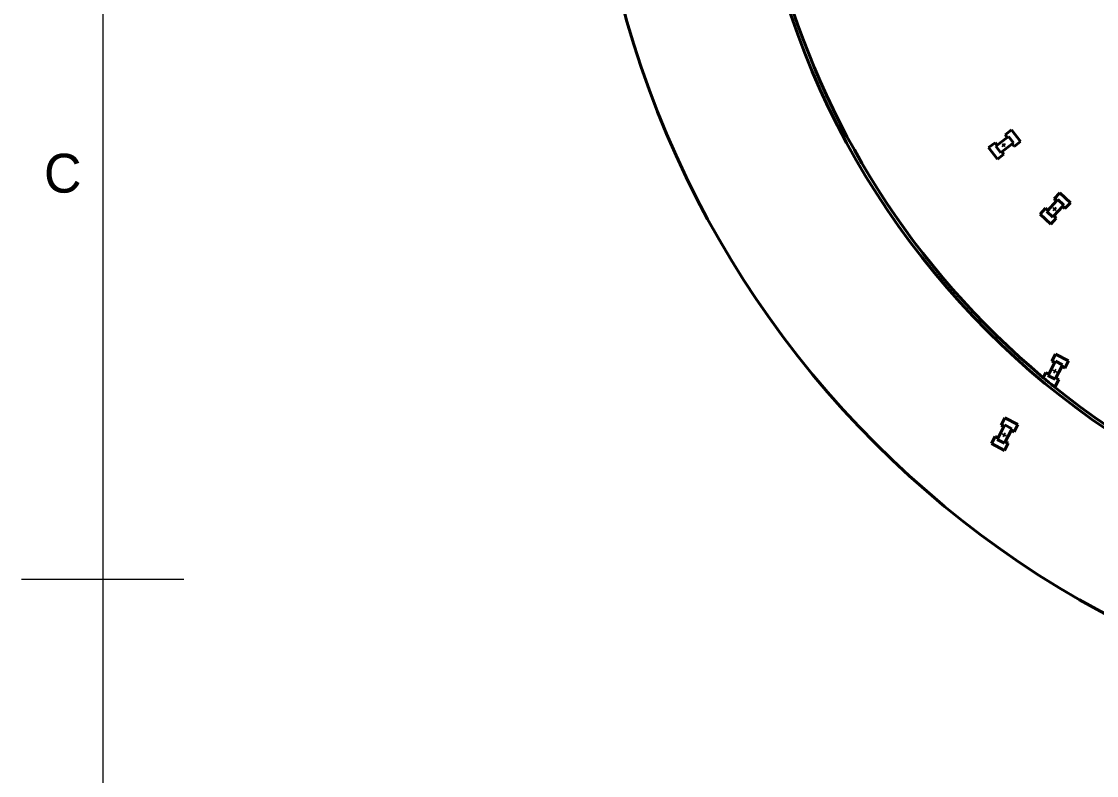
# Model space of a CAD drawing. Header units: millimetres. Extents: x 15 to 205, y 5 to 292.
# Drawn here: x 15 to 81.2, y 136.4 to 182.9 of the extents above; entities that cross this region are included whole.
import ezdxf

# ---------------------------------------------------------------- set-up
doc = ezdxf.new("R2010")
doc.units = ezdxf.units.MM
doc.layers.add('Border', color=7, linetype='Continuous')
doc.layers.add('Geometries', color=7, linetype='Continuous')
doc.styles.add('Shapr0', font='txt', dxfattribs={"height": 2.3925})

msp = doc.modelspace()

# ---------------------------------------------------------------- linework, layer by layer
at = {"layer": 'Border', "linetype": 'Continuous', "lineweight": 15}
for p, q in [((20, 287), (20, 10)), ((25, 148.5), (15, 148.5))]:
    msp.add_line(p, q, dxfattribs=at)
at = {"layer": 'Geometries', "linetype": 'Continuous', "lineweight": 40}
for p, q in [((75.96, 176.178), (75.563, 175.874)), ((76.508, 175.464), (75.96, 176.178)), ((74.939, 175.395), (74.542, 175.09)), ((75.061, 175.236), (74.939, 175.395)), ((75.061, 175.236), (75.685, 175.715)), ((75.563, 175.874), (75.685, 175.715)), ((75.685, 175.715), (75.775, 175.784)), ((75.775, 175.784), (76.079, 175.387)), ((76.111, 175.16), (76.508, 175.464)), ((74.542, 175.09), (75.09, 174.376)), ((74.981, 175.175), (75.061, 175.236)), ((75.286, 174.778), (74.981, 175.175)), ((75.365, 174.839), (75.286, 174.778)), ((75.989, 175.318), (75.365, 174.839)), ((75.487, 174.681), (75.365, 174.839)), ((75.407, 175.253), (75.486, 175.314)), ((75.468, 175.174), (75.407, 175.253)), ((75.547, 175.235), (75.468, 175.174)), ((75.486, 175.314), (75.547, 175.235)), ((76.079, 175.387), (75.989, 175.318)), ((75.989, 175.318), (76.111, 175.16)), ((75.09, 174.376), (75.487, 174.681)), ((78.917, 172.31), (78.579, 171.941)), ((79.58, 171.702), (78.917, 172.31)), ((78.195, 171.226), (78.726, 171.806)), ((79.095, 171.468), (78.564, 170.888)), ((78.579, 171.941), (78.726, 171.806)), ((78.726, 171.806), (78.803, 171.89)), ((78.803, 171.89), (79.172, 171.552)), ((79.172, 171.552), (79.095, 171.468)), ((79.095, 171.468), (79.242, 171.333)), ((79.242, 171.333), (79.58, 171.702)), ((78.047, 171.361), (77.71, 170.992)), ((77.71, 170.992), (78.373, 170.384)), ((78.195, 171.226), (78.047, 171.361)), ((78.127, 171.152), (78.195, 171.226)), ((78.496, 170.814), (78.127, 171.152)), ((78.564, 170.888), (78.496, 170.814)), ((78.533, 171.303), (78.6, 171.377)), ((78.607, 171.236), (78.533, 171.303)), ((78.711, 170.753), (78.564, 170.888)), ((78.6, 171.377), (78.674, 171.31)), ((78.674, 171.31), (78.607, 171.236)), ((78.373, 170.384), (78.711, 170.753)), ((78.658, 162.377), (78.427, 161.934)), ((79.457, 161.962), (78.658, 162.377)), ((78.242, 161.144), (78.605, 161.841)), ((78.427, 161.934), (78.605, 161.841)), ((78.605, 161.841), (78.657, 161.942)), ((78.657, 161.942), (79.101, 161.711)), ((79.048, 161.611), (78.685, 160.913)), ((79.101, 161.711), (79.048, 161.611)), ((79.048, 161.611), (79.226, 161.518)), ((79.226, 161.518), (79.457, 161.962)), ((78.064, 161.236), (77.902, 160.925)), ((78.242, 161.144), (78.064, 161.236)), ((78.195, 161.055), (78.242, 161.144)), ((78.639, 160.824), (78.195, 161.055)), ((78.548, 161.306), (78.594, 161.395)), ((78.637, 161.26), (78.548, 161.306)), ((78.594, 161.395), (78.683, 161.348)), ((78.683, 161.348), (78.637, 161.26)), ((78.685, 160.913), (78.639, 160.824)), ((78.862, 160.82), (78.685, 160.913)), ((78.459, 160.467), (78.632, 160.377)), ((78.632, 160.377), (78.862, 160.82)), ((75.538, 158.447), (75.307, 158.004)), ((76.337, 158.032), (75.538, 158.447)), ((75.122, 157.214), (75.485, 157.911)), ((75.307, 158.004), (75.485, 157.911)), ((75.485, 157.911), (75.537, 158.012)), ((75.537, 158.012), (75.981, 157.781)), ((75.928, 157.681), (75.565, 156.983)), ((75.981, 157.781), (75.928, 157.681)), ((75.928, 157.681), (76.106, 157.588)), ((76.106, 157.588), (76.337, 158.032)), ((74.944, 157.306), (74.713, 156.862)), ((74.713, 156.862), (75.512, 156.447)), ((75.122, 157.214), (74.944, 157.306)), ((75.075, 157.125), (75.122, 157.214)), ((75.519, 156.894), (75.075, 157.125)), ((75.428, 157.376), (75.474, 157.465)), ((75.517, 157.33), (75.428, 157.376)), ((75.474, 157.465), (75.563, 157.418)), ((75.512, 156.447), (75.742, 156.89)), ((75.563, 157.418), (75.517, 157.33)), ((75.565, 156.983), (75.519, 156.894)), ((75.742, 156.89), (75.565, 156.983))]:
    msp.add_line(p, q, dxfattribs=at)
for centre, radius in [((110, 199.295), 60), ((109.942, 199.31), 50.2)]:
    msp.add_circle(centre, radius, dxfattribs=at)
for start, end in [(309.6552, 230.14921), (230.14921, 230.97491), (230.97491, 309.0389)]:
    msp.add_arc((109.942, 199.31), 50, start, end, dxfattribs=at)

# ---------------------------------------------------------------- texts
at = {"layer": 'Border', "linetype": 'Continuous', "lineweight": 15, "insert": (18.696, 173.5), "char_height": 2.393, "width": 2.3925, "attachment_point": 6, "style": 'Shapr0'}
msp.add_mtext('C', dxfattribs=at)

doc.saveas('drawing.dxf')
